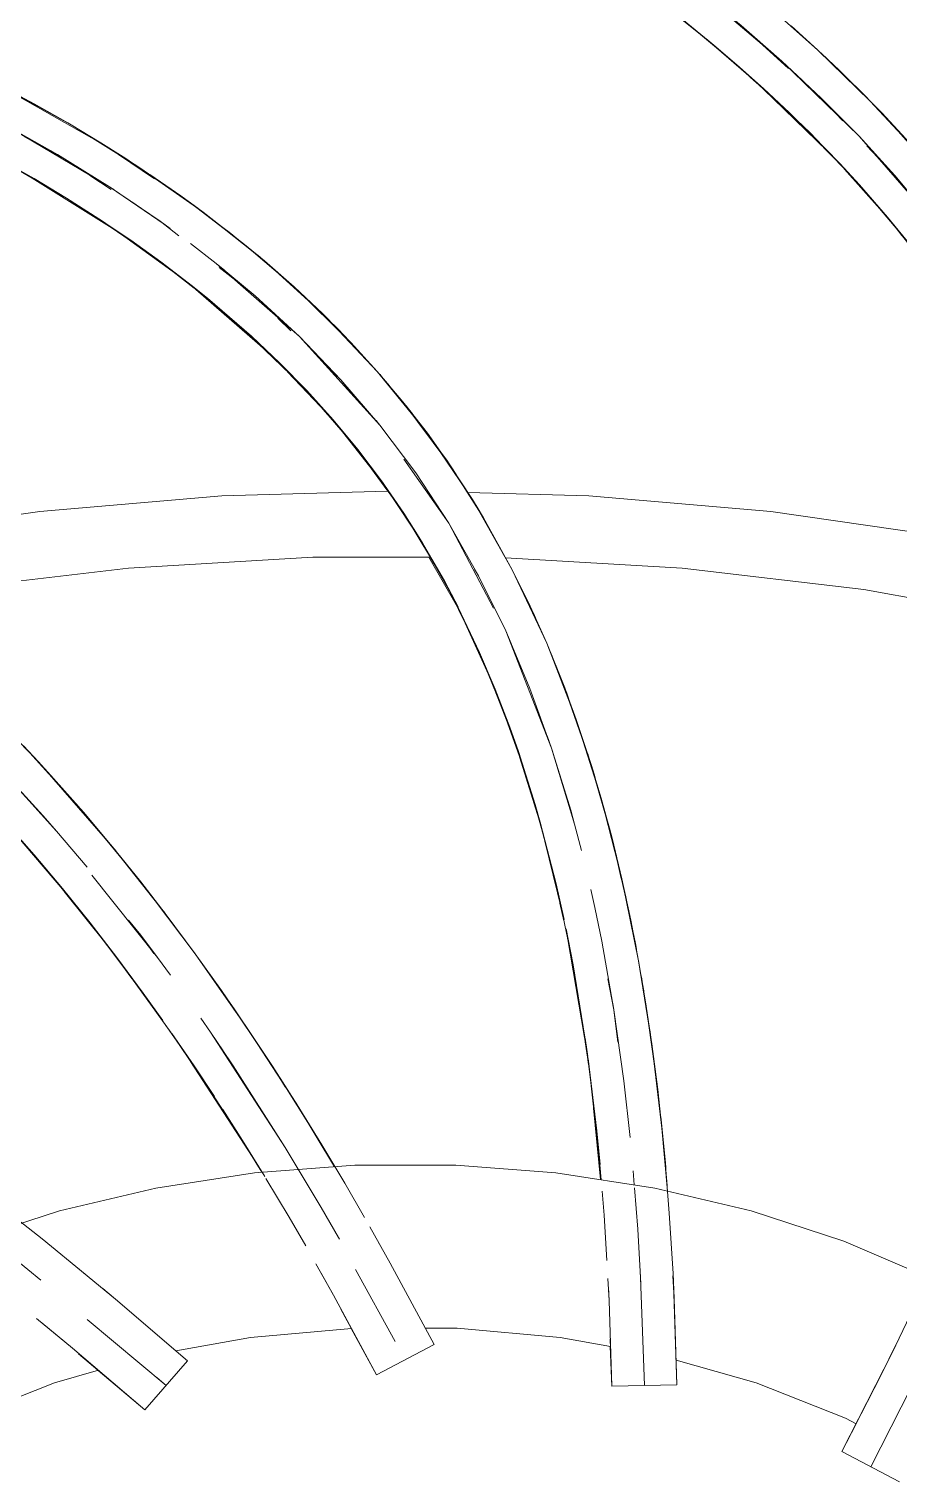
# Model space of a CAD drawing. Header units: inches. Extents: x -578 to 1873, y 397 to 1812.
# Drawn here: x 786.14 to 812.85, y 916.2 to 960.82 of the extents above; entities that cross this region are included whole.
import ezdxf

# ---------------------------------------------------------------- set-up
doc = ezdxf.new("R2010")
doc.units = ezdxf.units.IN
doc.header["$MEASUREMENT"] = 0
doc.layers.add('A-GENM', color=13, linetype='Continuous', lineweight=9)
doc.layers.add('A-WALL', color=113, linetype='Continuous', lineweight=13)

# ---------------------------------------------------------------- blocks, each defined once
blk = doc.blocks.new('3D Cad File Example_dwg_AC_Bandstand Canopy - AC_Bandstand Canopy-1783121-_3D_-3560-Level 1')
at = {"layer": 'A-GENM'}
for p, q in [((-11.22, 40.814), (-5.632, 41.293)), ((-5.632, 41.293), (-0.532, 41.438)), ((1.92, 41.398), (5.632, 41.293)), ((11.22, 40.814), (5.632, 41.293)), ((-16.721, 40.021), (-11.22, 40.814)), ((11.22, 40.814), (16.721, 40.021)), ((-8.498, 39.08), (-2.841, 39.411)), ((-2.841, 39.411), (0.765, 39.411)), ((8.498, 39.08), (3.077, 39.397)), ((-14.083, 38.421), (-8.498, 39.08)), ((8.498, 39.08), (14.083, 38.421)), ((14.083, 38.421), (19.548, 37.44)), ((-4.627, 20.51), (-1.548, 20.744)), ((-1.548, 20.744), (1.548, 20.744)), ((4.627, 20.51), (1.548, 20.744)), ((-4.627, 20.51), (-7.661, 20.042)), ((7.661, 20.042), (4.627, 20.51)), ((-10.617, 19.342), (-7.661, 20.042)), ((7.661, 20.042), (10.617, 19.342)), ((-13.466, 18.411), (-10.617, 19.342)), ((10.617, 19.342), (13.466, 18.411)), ((13.466, 18.411), (16.178, 17.25)), ((-4.755, 15.455), (-1.653, 15.733)), ((0.616, 15.738), (1.594, 15.738)), ((1.594, 15.738), (4.755, 15.455)), ((-4.755, 15.455), (-7.041, 15.039)), ((6.303, 15.173), (4.755, 15.455)), ((8.318, 14.757), (10.769, 14.065)), ((-10.769, 14.065), (-9.423, 14.445)), ((-13.515, 12.978), (-10.769, 14.065)), ((10.769, 14.065), (13.515, 12.978)), ((13.515, 12.978), (13.845, 12.803))]:
    blk.add_line(p, q, dxfattribs=at)
blk = doc.blocks.new('3D Cad File Example_dwg_AC_Bandstand Canopy Rib Centerplane - AC_Bandstand Canopy Rib Centerplane-1775948-_3D_-3561-Level 1')
at = {"layer": 'A-GENM'}
for p, q in [((-111.186, -247.383), (-111.986, -246.737)), ((-107.342, -250.62), (-109.768, -248.591)), ((-107.63, -250.376), (-107.342, -250.62))]:
    blk.add_line(p, q, dxfattribs=at)
blk = doc.blocks.new('3D Cad File Example_dwg_AC_Bandstand Canopy Rib Centerplane - AC_Bandstand Canopy Rib Centerplane-1775949-_3D_-3562-Level 1')
at = {"layer": 'A-GENM'}
for p, q in [((-112.696, -231.41), (-110.706, -233.595)), ((-112.696, -231.41), (-111.126, -233.115)), ((-110.706, -233.595), (-111.126, -233.115)), ((-111.116, -233.128), (-110.706, -233.595)), ((-109.771, -234.709), (-110.706, -233.595)), ((-109.624, -234.952), (-107.609, -237.475)), ((-108.497, -236.331), (-108.123, -236.79)), ((-108.123, -236.79), (-107.725, -237.352)), ((-108.123, -236.79), (-107.609, -237.475)), ((-107.609, -237.475), (-107.863, -237.137)), ((-107.609, -237.475), (-107.214, -238.022)), ((-105.978, -239.772), (-106.278, -239.34)), ((-105.282, -240.808), (-105.978, -239.772)), ((-103.688, -243.312), (-105.978, -239.772)), ((-105.978, -239.772), (-105.592, -240.35)), ((-105.453, -240.566), (-105.282, -240.808)), ((-105.282, -240.808), (-104.841, -241.519)), ((-105.282, -240.808), (-103.688, -243.312)), ((-103.688, -243.312), (-102.582, -245.158)), ((-102.048, -246.082), (-102.582, -245.158)), ((-102.02, -246.131), (-102.048, -246.082)), ((-100.306, -249.273), (-101.532, -247.057))]:
    blk.add_line(p, q, dxfattribs=at)
blk = doc.blocks.new('3D Cad File Example_dwg_AC_Bandstand Canopy Rib Centerplane - AC_Bandstand Canopy Rib Centerplane-1775950-_3D_-3563-Level 1')
at = {"layer": 'A-GENM'}
for p, q in [((-112.331, -211.893), (-110.682, -212.824)), ((-112.331, -211.893), (-109.078, -213.815)), ((-110.682, -212.824), (-111.69, -212.279)), ((-110.885, -212.705), (-110.543, -212.916)), ((-110.682, -212.824), (-109.078, -213.815)), ((-109.687, -213.468), (-109.033, -213.892)), ((-109.135, -213.78), (-109.078, -213.815)), ((-107.374, -214.977), (-109.078, -213.815)), ((-107.527, -214.867), (-109.078, -213.815)), ((-109.078, -213.815), (-108.946, -213.901)), ((-107.374, -214.977), (-108.401, -214.274)), ((-107.821, -214.677), (-107.527, -214.867)), ((-107.527, -214.867), (-106.951, -215.32)), ((-107.374, -214.977), (-107.527, -214.867)), ((-107.216, -215.092), (-107.374, -214.977)), ((-106.598, -215.558), (-105.805, -216.165)), ((-105.805, -216.165), (-105.556, -216.374)), ((-105.805, -216.165), (-103.252, -218.415)), ((-105.805, -216.165), (-104.608, -217.165)), ((-105.714, -216.295), (-105.114, -216.766)), ((-103.252, -218.415), (-104.608, -217.165)), ((-103.512, -218.235), (-103.913, -217.844)), ((-103.43, -218.251), (-103.252, -218.415)), ((-100.781, -221.129), (-103.252, -218.415)), ((-101.974, -219.736), (-103.252, -218.415)), ((-103.068, -218.607), (-103.252, -218.415)), ((-101.974, -219.736), (-102.254, -219.463)), ((-101.699, -220.079), (-101.974, -219.736)), ((-100.781, -221.129), (-101.974, -219.736)), ((-100.781, -221.129), (-100.898, -220.992)), ((-99.678, -222.597), (-100.781, -221.129)), ((-100.046, -222.176), (-98.668, -224.14)), ((-99.678, -222.597), (-98.668, -224.14)), ((-97.288, -226.75), (-98.668, -224.14)), ((-97.749, -225.759), (-98.668, -224.14)), ((-97.876, -225.55), (-97.749, -225.759)), ((-97.651, -225.974), (-97.749, -225.759)), ((-96.918, -227.451), (-97.749, -225.759)), ((-95.506, -231.051), (-96.918, -227.451)), ((-96.75, -227.838), (-96.918, -227.451)), ((-96.918, -227.451), (-96.171, -229.215)), ((-95.506, -231.051), (-96.171, -229.215)), ((-95.506, -231.051), (-95.646, -230.673)), ((-95.506, -231.051), (-95.466, -231.173)), ((-95.506, -231.051), (-94.918, -232.958)), ((-95.506, -231.051), (-94.801, -233.383)), ((-94.958, -232.844), (-94.801, -233.383)), ((-94.918, -232.958), (-94.801, -233.383)), ((-94.801, -233.383), (-94.594, -234.196)), ((-94.177, -235.948), (-94.304, -235.389)), ((-94.177, -235.948), (-93.966, -236.979)), ((-93.966, -236.979), (-93.595, -239.09)), ((-93.595, -239.09), (-93.782, -238.133)), ((-93.629, -238.894), (-93.595, -239.09)), ((-93.471, -240.083), (-93.595, -239.09)), ((-93.289, -241.268), (-93.595, -239.09)), ((-93.595, -239.09), (-93.587, -239.143)), ((-93.289, -241.268), (-93.291, -241.255)), ((-93.1, -243.008), (-93.289, -241.268)), ((-93.004, -244.028), (-92.97, -244.461)), ((-92.962, -244.552), (-92.861, -245.818)), ((-92.861, -245.818), (-92.774, -247.301)), ((-92.786, -247.142), (-92.774, -247.301)), ((-92.774, -247.301), (-92.658, -250.62)), ((-92.774, -247.301), (-92.768, -247.49))]:
    blk.add_line(p, q, dxfattribs=at)
blk = doc.blocks.new('3D Cad File Example_dwg_AC_Bandstand Canopy Rib Centerplane - AC_Bandstand Canopy Rib Centerplane-1775951-_3D_-3564-Level 1')
at = {"layer": 'A-GENM'}
for p, q in [((-131.004, -194.121), (-128.347, -193.887)), ((-129.668, -193.985), (-131.004, -194.121)), ((-129.668, -193.985), (-128.347, -193.887)), ((-129.227, -193.958), (-127.039, -193.827)), ((-128.347, -193.887), (-125.745, -193.805)), ((-128.347, -193.887), (-127.039, -193.827)), ((-127.039, -193.827), (-127.09, -193.828)), ((-125.745, -193.805), (-127.039, -193.827)), ((-126.727, -193.823), (-127.039, -193.827)), ((-125.548, -193.824), (-127.039, -193.827)), ((-125.51, -193.811), (-125.745, -193.805)), ((-124.597, -193.82), (-125.745, -193.805)), ((-123.721, -193.861), (-125.461, -193.813)), ((-123.187, -193.876), (-124.328, -193.827)), ((-123.187, -193.876), (-123.604, -193.865)), ((-121.922, -193.969), (-123.324, -193.888)), ((-123.187, -193.876), (-122.024, -193.98)), ((-121.922, -193.969), (-123.187, -193.876)), ((-121.922, -193.969), (-122.075, -193.957)), ((-121.922, -193.969), (-120.663, -194.101)), ((-121.922, -193.969), (-119.411, -194.271)), ((-121.922, -193.969), (-121.508, -194.016)), ((-121.695, -194.009), (-120.663, -194.101)), ((-133.721, -194.506), (-136.528, -195.046)), ((-133.727, -194.507), (-136.528, -195.046)), ((-133.721, -194.506), (-134.744, -194.703)), ((-133.815, -194.523), (-133.721, -194.506)), ((-131.004, -194.121), (-133.727, -194.507)), ((-133.721, -194.506), (-133.727, -194.507)), ((-133.537, -194.478), (-133.721, -194.506)), ((-131.788, -194.218), (-131.638, -194.198)), ((-131.004, -194.121), (-131.638, -194.198)), ((-120.663, -194.101), (-120.209, -194.169)), ((-120.663, -194.101), (-119.411, -194.271)), ((-119.813, -194.229), (-118.354, -194.45)), ((-119.411, -194.271), (-119.548, -194.251)), ((-118.162, -194.479), (-119.411, -194.271)), ((-119.411, -194.271), (-116.917, -194.726)), ((-119.411, -194.271), (-118.671, -194.405)), ((-116.729, -194.785), (-118.162, -194.479)), ((-118.162, -194.479), (-116.917, -194.726)), ((-116.58, -194.806), (-116.917, -194.726)), ((-114.43, -195.335), (-116.917, -194.726)), ((-115.673, -195.011), (-116.917, -194.726)), ((-115.673, -195.011), (-116.146, -194.91)), ((-115.673, -195.011), (-114.928, -195.217)), ((-114.43, -195.335), (-115.673, -195.011)), ((-114.633, -195.281), (-114.43, -195.335)), ((-114.43, -195.335), (-113.186, -195.698)), ((-114.43, -195.335), (-111.939, -196.099)), ((-114.43, -195.335), (-113.585, -195.592)), ((-114.166, -195.427), (-113.189, -195.697)), ((-113.186, -195.698), (-112.969, -195.771)), ((-113.186, -195.698), (-111.939, -196.099)), ((-112.291, -195.999), (-111.365, -196.311)), ((-111.939, -196.099), (-112.006, -196.077)), ((-111.449, -196.274), (-111.939, -196.099)), ((-109.434, -197.018), (-111.939, -196.099)), ((-110.689, -196.539), (-111.939, -196.099)), ((-110.786, -196.506), (-110.689, -196.539)), ((-109.703, -196.929), (-110.689, -196.539)), ((-109.434, -197.018), (-110.689, -196.539)), ((-109.738, -196.9), (-109.434, -197.018)), ((-109.012, -197.189), (-109.434, -197.018)), ((-108.172, -197.535), (-109.434, -197.018)), ((-109.434, -197.018), (-107.32, -197.914)), ((-109.434, -197.018), (-106.902, -198.092)), ((-108.172, -197.535), (-108.69, -197.33)), ((-108.172, -197.535), (-107.724, -197.737)), ((-108.172, -197.535), (-106.902, -198.092)), ((-104.334, -199.321), (-106.902, -198.092)), ((-105.623, -198.687), (-106.902, -198.092)), ((-106.583, -198.253), (-105.623, -198.687)), ((-104.334, -199.321), (-106.497, -198.286)), ((-104.334, -199.321), (-105.623, -198.687)), ((-104.334, -199.321), (-104.623, -199.178)), ((-101.719, -200.707), (-104.334, -199.321)), ((-103.033, -199.995), (-104.334, -199.321)), ((-103.713, -199.644), (-104.334, -199.321)), ((-103.033, -199.995), (-103.311, -199.854)), ((-102.503, -200.289), (-103.033, -199.995)), ((-101.719, -200.707), (-103.033, -199.995)), ((-101.719, -200.707), (-102.21, -200.44)), ((-100.39, -201.459), (-101.719, -200.707)), ((-101.719, -200.707), (-100.952, -201.141)), ((-101.719, -200.707), (-99.046, -202.249)), ((-100.39, -201.459), (-101.016, -201.112)), ((-100.39, -201.459), (-100.258, -201.538)), ((-100.39, -201.459), (-99.046, -202.249)), ((-99.906, -201.744), (-99.046, -202.249)), ((-98.341, -202.682), (-99.046, -202.249)), ((-96.33, -203.947), (-99.046, -202.249)), ((-99.046, -202.249), (-97.691, -203.079)), ((-97.9, -202.953), (-97.691, -203.079)), ((-97.691, -203.079), (-97.076, -203.48)), ((-96.33, -203.947), (-97.691, -203.079)), ((-97.017, -203.508), (-96.33, -203.947)), ((-96.33, -203.947), (-95.339, -204.609)), ((-96.33, -203.947), (-94.972, -204.854)), ((-96.33, -203.947), (-93.621, -205.799)), ((-95.698, -204.38), (-94.972, -204.854)), ((-94.845, -204.945), (-94.972, -204.854)), ((-94.972, -204.854), (-93.621, -205.799)), ((-94.608, -205.109), (-93.621, -205.799)), ((-93.652, -205.801), (-93.943, -205.593)), ((-92.286, -206.782), (-93.621, -205.799)), ((-90.973, -207.804), (-93.621, -205.799)), ((-93.621, -205.799), (-92.882, -206.343)), ((-92.286, -206.782), (-92.532, -206.606)), ((-92.286, -206.782), (-91.591, -207.339)), ((-92.286, -206.782), (-90.973, -207.804)), ((-90.973, -207.804), (-91.789, -207.17)), ((-89.688, -208.862), (-90.973, -207.804)), ((-90.973, -207.804), (-89.89, -208.697)), ((-90.973, -207.804), (-88.438, -209.959)), ((-90.606, -208.128), (-89.688, -208.862)), ((-89.688, -208.862), (-88.438, -209.959)), ((-89.364, -209.145), (-88.438, -209.959)), ((-89.037, -209.453), (-88.23, -210.185)), ((-87.803, -210.55), (-88.438, -209.959)), ((-88.438, -209.959), (-86.069, -212.263)), ((-88.438, -209.959), (-87.229, -211.092)), ((-87.505, -210.842), (-87.229, -211.092)), ((-86.567, -211.787), (-87.229, -211.092)), ((-86.069, -212.263), (-87.229, -211.092)), ((-86.93, -211.4), (-86.069, -212.263)), ((-84.964, -213.47), (-86.069, -212.263)), ((-83.921, -214.714), (-86.069, -212.263)), ((-86.069, -212.263), (-85.552, -212.83)), ((-84.964, -213.47), (-85.832, -212.56)), ((-84.964, -213.47), (-83.921, -214.714)), ((-84.38, -214.2), (-83.679, -215.077)), ((-83.921, -214.714), (-84.361, -214.187)), ((-83.469, -215.298), (-83.921, -214.714)), ((-82.046, -217.31), (-83.921, -214.714)), ((-82.946, -215.994), (-83.921, -214.714)), ((-83.04, -215.876), (-82.946, -215.994)), ((-82.946, -215.994), (-82.346, -216.925)), ((-82.046, -217.31), (-82.946, -215.994)), ((-82.728, -216.329), (-82.046, -217.31)), ((-81.995, -217.393), (-82.046, -217.31)), ((-82.046, -217.31), (-80.497, -220.05)), ((-82.046, -217.31), (-81.227, -218.662)), ((-81.704, -217.921), (-81.227, -218.662)), ((-81.133, -218.857), (-81.227, -218.662)), ((-80.497, -220.05), (-81.227, -218.662)), ((-80.623, -219.811), (-80.497, -220.05)), ((-80.248, -220.677), (-80.565, -220.026)), ((-80.316, -220.44), (-80.497, -220.05)), ((-79.328, -222.932), (-80.497, -220.05)), ((-79.862, -221.473), (-80.497, -220.05)), ((-79.328, -222.932), (-79.862, -221.473)), ((-79.682, -222.008), (-79.328, -222.932)), ((-79.482, -222.642), (-79.661, -222.092)), ((-79.305, -223.007), (-79.328, -222.932)), ((-78.902, -224.425), (-79.328, -222.932)), ((-79.328, -222.932), (-79.142, -223.691)), ((-78.59, -225.954), (-79.051, -224.066)), ((-78.902, -224.425), (-78.974, -224.205)), ((-78.902, -224.425), (-78.821, -224.916)), ((-78.902, -224.425), (-78.59, -225.954)), ((-78.59, -225.954), (-78.39, -227.517)), ((-78.59, -225.954), (-78.381, -228.219)), ((-78.484, -226.946), (-78.39, -227.517)), ((-78.39, -227.517), (-78.298, -229.115)), ((-78.431, -232.417), (-78.298, -229.115)), ((-78.313, -230.748), (-78.298, -229.115)), ((-78.296, -229.347), (-78.298, -229.115)), ((-78.313, -230.748), (-78.431, -232.417)), ((-78.407, -231.952), (-78.431, -232.417)), ((-78.965, -235.859), (-78.431, -232.417)), ((-78.65, -234.12), (-78.431, -232.417)), ((-78.431, -232.417), (-78.453, -232.602)), ((-78.965, -235.859), (-78.65, -234.12)), ((-78.677, -234.255), (-78.65, -234.12)), ((-78.639, -234.011), (-78.65, -234.12)), ((-78.965, -235.859), (-78.863, -235.273)), ((-79.599, -238.351), (-78.965, -235.859)), ((-79.376, -237.634), (-78.965, -235.859)), ((-78.987, -235.962), (-78.965, -235.859)), ((-79.839, -239.306), (-79.376, -237.634)), ((-79.926, -239.595), (-80.468, -241.289)), ((-81.144, -243.171), (-80.468, -241.289)), ((-80.468, -241.289), (-80.485, -241.335)), ((-80.458, -241.255), (-80.468, -241.289)), ((-81.144, -243.171), (-80.562, -241.458)), ((-81.144, -243.171), (-81.062, -242.937)), ((-81.144, -243.171), (-81.903, -245.088)), ((-81.144, -243.171), (-81.405, -243.803)), ((-81.144, -243.171), (-81.21, -243.333)), ((-82.52, -246.526), (-81.903, -245.088)), ((-81.964, -245.226), (-81.903, -245.088)), ((-81.867, -244.993), (-81.903, -245.088)), ((-82.982, -247.563), (-83.072, -247.759)), ((-83.114, -247.849), (-83.658, -249.031)), ((-83.658, -249.031), (-84.153, -250.059)), ((-84.153, -250.059), (-85.709, -253.118))]:
    blk.add_line(p, q, dxfattribs=at)
blk = doc.blocks.new('3D Cad File Example_dwg-2744-Level 1')
at = {"layer": 'A-WALL'}
for p, q in [((-92.383, -207.968), (-90.528, -209.462)), ((-89, -208.134), (-87.33, -209.618)), ((-91.496, -208.666), (-89.821, -210.067)), ((-91.496, -208.666), (-90.528, -209.462)), ((-90.938, -209.133), (-91.001, -209.081)), ((-87.938, -209.077), (-88.157, -208.867)), ((-88.157, -208.867), (-87.33, -209.618)), ((-88.157, -208.867), (-87.787, -209.207)), ((-87.887, -209.112), (-87.557, -209.408)), ((-90.77, -209.26), (-90.528, -209.462)), ((-89.821, -210.067), (-90.528, -209.462)), ((-89.003, -210.797), (-90.445, -209.546)), ((-89.89, -210.02), (-90.328, -209.643)), ((-89.626, -210.245), (-90.281, -209.682)), ((-87.441, -209.517), (-87.557, -209.408)), ((-87.33, -209.618), (-85.722, -211.183)), ((-89.003, -210.797), (-89.821, -210.067)), ((-89.821, -210.067), (-88.204, -211.542)), ((-86.797, -210.12), (-87.243, -209.702)), ((-87.148, -209.795), (-86.865, -210.055)), ((-86.672, -210.24), (-87.002, -209.937)), ((-86.672, -210.24), (-86.865, -210.055)), ((-86.253, -210.666), (-86.865, -210.055)), ((-86.865, -210.055), (-86.335, -210.586)), ((-86.672, -210.24), (-86.797, -210.12)), ((-86.797, -210.12), (-86.003, -210.898)), ((-86.797, -210.12), (-86.295, -210.624)), ((-109.183, -212.563), (-112.734, -210.549)), ((-89.273, -210.567), (-89.437, -210.42)), ((-86.672, -210.24), (-86.149, -210.767)), ((-86.672, -210.24), (-86.149, -210.767)), ((-112.407, -210.72), (-111.39, -211.268)), ((-110.208, -211.942), (-112.292, -210.78)), ((-89.181, -210.636), (-89.003, -210.797)), ((-87.04, -212.716), (-89.033, -210.786)), ((-87.546, -212.184), (-89.003, -210.797)), ((-87.569, -212.161), (-89.003, -210.797)), ((-89.003, -210.797), (-88.204, -211.542)), ((-88.926, -210.883), (-87.871, -211.876)), ((-86.003, -210.898), (-85.803, -211.104)), ((-111.536, -211.202), (-110.39, -211.836)), ((-111.441, -211.255), (-110.36, -211.853)), ((-110.36, -211.853), (-111.39, -211.268)), ((-85.362, -211.556), (-85.722, -211.183)), ((-84.191, -212.835), (-85.722, -211.183)), ((-85.362, -211.556), (-85.558, -211.359)), ((-85.362, -211.556), (-85.497, -211.425)), ((-110.36, -211.853), (-110.39, -211.836)), ((-110.3, -211.891), (-110.39, -211.836)), ((-110.276, -211.905), (-110.39, -211.836)), ((-109.348, -212.461), (-110.36, -211.853)), ((-87.546, -212.184), (-88.204, -211.542)), ((-86.655, -213.098), (-88.204, -211.542)), ((-87.865, -211.882), (-87.569, -212.161)), ((-85.431, -211.492), (-85.244, -211.679)), ((-85.425, -211.497), (-85.244, -211.679)), ((-85.362, -211.556), (-84.191, -212.835)), ((-85.362, -211.556), (-83.458, -213.698)), ((-85.362, -211.556), (-85.244, -211.679)), ((-85.301, -211.622), (-85.244, -211.679)), ((-85.296, -211.626), (-85.244, -211.679)), ((-84.993, -211.958), (-85.244, -211.679)), ((-84.884, -212.08), (-85.244, -211.679)), ((-84.509, -212.477), (-85.244, -211.679)), ((-85.244, -211.679), (-85.03, -211.918)), ((-109.183, -212.563), (-110.208, -211.942)), ((-108.177, -213.209), (-110.208, -211.942)), ((-109.183, -212.563), (-109.92, -212.119)), ((-87.618, -212.113), (-87.569, -212.161)), ((-87.258, -212.484), (-87.569, -212.161)), ((-87.546, -212.184), (-87.569, -212.161)), ((-86.055, -213.749), (-87.569, -212.161)), ((-87.546, -212.184), (-86.655, -213.098)), ((-86.476, -213.299), (-87.39, -212.359)), ((-113.472, -212.42), (-111.4, -213.562)), ((-109.348, -212.461), (-108.667, -212.89)), ((-107.702, -213.568), (-109.183, -212.563)), ((-108.475, -213.014), (-109.183, -212.563)), ((-108.177, -213.209), (-109.183, -212.563)), ((-86.503, -213.269), (-87.016, -212.735)), ((-111.4, -213.562), (-112.438, -212.974)), ((-110.404, -214.16), (-112.438, -212.974)), ((-108.667, -212.89), (-108.535, -212.979)), ((-108.667, -212.89), (-108.475, -213.014)), ((-108.667, -212.89), (-108.487, -213.01)), ((-108.475, -213.014), (-108.623, -212.923)), ((-108.374, -213.083), (-108.475, -213.014)), ((-108.177, -213.209), (-106.662, -214.257)), ((-108.177, -213.209), (-106.21, -214.589)), ((-86.055, -213.749), (-86.655, -213.098)), ((-86.655, -213.098), (-85.191, -214.741)), ((-86.173, -213.639), (-86.534, -213.246)), ((-111.537, -213.499), (-108.923, -215.131)), ((-111.412, -213.555), (-111.4, -213.562)), ((-111.4, -213.562), (-110.404, -214.16)), ((-107.846, -213.438), (-107.349, -213.77)), ((-106.892, -214.092), (-107.473, -213.696)), ((-86.513, -213.268), (-85.351, -214.583)), ((-86.193, -213.596), (-86.055, -213.749)), ((-106.892, -214.092), (-107.349, -213.77)), ((-107.323, -213.8), (-106.892, -214.092)), ((-106.815, -214.151), (-106.892, -214.092)), ((-106.701, -214.23), (-106.892, -214.092)), ((-106.782, -214.174), (-106.892, -214.092)), ((-86.055, -213.749), (-84.493, -215.602)), ((-86.055, -213.749), (-85.191, -214.741)), ((-86.055, -213.749), (-85.056, -214.913)), ((-85.749, -214.115), (-85.038, -214.936)), ((-85.725, -214.142), (-85.425, -214.488)), ((-109.406, -214.795), (-110.404, -214.16)), ((-110.404, -214.16), (-108.43, -215.454)), ((-106.366, -214.474), (-106.662, -214.257)), ((-104.936, -215.581), (-106.662, -214.257)), ((-106.662, -214.257), (-106.21, -214.589)), ((-106.366, -214.474), (-106.653, -214.265)), ((-104.936, -215.581), (-106.21, -214.589)), ((-104.324, -216.09), (-106.21, -214.589)), ((-109.204, -214.928), (-109.406, -214.795)), ((-109.406, -214.795), (-108.43, -215.454)), ((-109.406, -214.795), (-107.505, -216.119)), ((-105.975, -214.777), (-104.936, -215.581)), ((-105.407, -215.205), (-105.751, -214.947)), ((-84.493, -215.602), (-85.191, -214.741)), ((-85.191, -214.741), (-83.83, -216.478)), ((-108.638, -215.331), (-109.057, -215.043)), ((-108.837, -215.187), (-107.171, -216.389)), ((-108.695, -215.28), (-108.169, -215.648)), ((-108.43, -215.454), (-106.531, -216.866)), ((-108.43, -215.454), (-107.505, -216.119)), ((-105.12, -215.438), (-105.407, -215.205)), ((-84.928, -215.086), (-84.75, -215.305)), ((-107.531, -216.122), (-108.127, -215.686)), ((-107.588, -216.08), (-108.119, -215.691)), ((-108.116, -215.685), (-107.678, -215.991)), ((-103.705, -216.628), (-104.936, -215.581)), ((-104.936, -215.581), (-103.414, -216.89)), ((-104.936, -215.581), (-104.324, -216.09)), ((-104.459, -215.976), (-104.569, -215.886)), ((-106.077, -217.232), (-107.678, -215.991)), ((-107.418, -216.188), (-107.678, -215.991)), ((-107.505, -216.119), (-107.678, -215.991)), ((-106.531, -216.866), (-107.505, -216.119)), ((-104.459, -215.976), (-104.503, -215.941)), ((-104.459, -215.976), (-104.402, -216.025)), ((-104.459, -215.976), (-104.41, -216.019)), ((-103.414, -216.89), (-104.324, -216.09)), ((-104.324, -216.09), (-102.534, -217.719)), ((-104.134, -216.257), (-103.705, -216.628)), ((-106.485, -216.925), (-107.14, -216.413)), ((-104.304, -218.815), (-106.665, -216.766)), ((-103.705, -216.628), (-103.858, -216.504)), ((-103.705, -216.628), (-103.391, -216.925)), ((-103.705, -216.628), (-103.398, -216.925)), ((-103.705, -216.628), (-103.414, -216.89)), ((-106.475, -216.913), (-106.579, -216.83)), ((-106.077, -217.232), (-106.531, -216.866)), ((-104.722, -218.403), (-106.531, -216.866)), ((-106.077, -217.232), (-106.46, -216.925)), ((-104.364, -218.756), (-106.077, -217.232)), ((-106.077, -217.232), (-103.856, -219.224)), ((-106.077, -217.232), (-104.722, -218.403)), ((-102.452, -217.83), (-103.414, -216.89)), ((-103.414, -216.89), (-101.675, -218.59)), ((-103.414, -216.89), (-102.534, -217.719)), ((-101.675, -218.59), (-102.534, -217.719)), ((-100.859, -219.483), (-102.534, -217.719)), ((-102.154, -218.096), (-102.286, -217.971)), ((-102.274, -217.983), (-102.154, -218.096)), ((-102.24, -218.018), (-102.154, -218.096)), ((-102.154, -218.096), (-101.68, -218.585)), ((-102.154, -218.096), (-102.028, -218.232)), ((-102.154, -218.096), (-101.809, -218.451)), ((-103.856, -219.224), (-104.722, -218.403)), ((-104.722, -218.403), (-103.025, -220.073)), ((-101.68, -218.585), (-101.989, -218.283)), ((-101.869, -218.402), (-101.68, -218.585)), ((-101.638, -218.633), (-101.68, -218.585)), ((-101.68, -218.585), (-101.628, -218.642)), ((-101.68, -218.585), (-101.675, -218.59)), ((-100.859, -219.483), (-101.675, -218.59)), ((-103.524, -219.582), (-104.312, -218.815)), ((-103.955, -219.128), (-103.856, -219.224)), ((-103.856, -219.224), (-102.657, -220.499)), ((-103.856, -219.224), (-102.216, -220.97)), ((-103.856, -219.224), (-103.025, -220.073)), ((-103.617, -219.491), (-102.605, -220.559)), ((-100.071, -220.417), (-100.859, -219.483)), ((-100.726, -219.635), (-100.859, -219.483)), ((-100.859, -219.483), (-99.32, -221.383)), ((-100.789, -219.566), (-100.726, -219.635)), ((-100.775, -219.582), (-100.726, -219.635)), ((-100.483, -219.928), (-100.726, -219.635)), ((-101.46, -221.882), (-103.025, -220.073)), ((-102.216, -220.97), (-103.025, -220.073)), ((-102.657, -220.5), (-102.387, -220.81)), ((-100.071, -220.417), (-99.861, -220.679)), ((-100.071, -220.417), (-98.689, -222.267)), ((-100.071, -220.417), (-99.32, -221.383)), ((-99.861, -220.679), (-100.043, -220.459)), ((-99.861, -220.679), (-99.978, -220.544)), ((-99.861, -220.679), (-99.325, -221.377)), ((-99.861, -220.679), (-99.783, -220.79)), ((-99.861, -220.679), (-99.665, -220.943)), ((-102.223, -220.961), (-102.216, -220.97)), ((-101.46, -221.882), (-102.216, -220.97)), ((-101.676, -221.655), (-101.931, -221.338)), ((-101.887, -221.387), (-101.023, -222.484)), ((-98.689, -222.267), (-99.32, -221.383)), ((-97.938, -223.418), (-99.32, -221.383)), ((-100.733, -222.84), (-101.46, -221.882)), ((-100.048, -223.831), (-101.46, -221.882)), ((-99.052, -221.773), (-98.727, -222.212)), ((-101.147, -222.32), (-100.534, -223.162)), ((-101.115, -222.364), (-100.534, -223.162)), ((-98.689, -222.267), (-98.727, -222.212)), ((-97.597, -223.981), (-98.727, -222.212)), ((-98.301, -222.865), (-98.727, -222.212)), ((-98.689, -222.267), (-97.938, -223.418)), ((-98.589, -222.414), (-98.642, -222.339)), ((-98.589, -222.414), (-98.442, -222.647)), ((-100.733, -222.84), (-100.048, -223.831)), ((-100.733, -222.84), (-99.772, -224.291)), ((-100.733, -222.84), (-100.682, -222.91)), ((-97.938, -223.418), (-97.597, -223.981)), ((-97.938, -223.418), (-96.718, -225.572)), ((-100.048, -223.831), (-99.569, -224.584)), ((-100.048, -223.831), (-98.801, -225.912)), ((-97.597, -223.981), (-97.828, -223.599)), ((-97.597, -223.981), (-96.718, -225.572)), ((-99.569, -224.584), (-99.459, -224.765)), ((-99.569, -224.584), (-98.469, -226.54)), ((-99.569, -224.584), (-98.801, -225.912)), ((-98.436, -226.654), (-99.273, -225.188)), ((-99.165, -225.311), (-99.238, -225.188)), ((-99.124, -225.38), (-99.238, -225.188)), ((-99.139, -225.339), (-98.469, -226.54)), ((-96.169, -226.687), (-96.718, -225.572)), ((-96.718, -225.572), (-95.657, -227.831)), ((-96.634, -225.736), (-96.666, -225.679)), ((-96.169, -226.687), (-96.634, -225.736)), ((-96.606, -225.8), (-96.634, -225.736)), ((-96.634, -225.736), (-96.428, -226.148)), ((-97.717, -228.111), (-98.801, -225.912)), ((-98.469, -226.54), (-98.801, -225.912)), ((-96.428, -226.148), (-96.532, -225.95)), ((-96.428, -226.148), (-96.501, -226.014)), ((-96.265, -226.492), (-96.428, -226.148)), ((-97.237, -229.242), (-98.469, -226.54)), ((-98.381, -226.716), (-98.469, -226.54)), ((-97.717, -228.111), (-98.469, -226.54)), ((-96.364, -226.325), (-96.169, -226.687)), ((-98.295, -226.939), (-98.181, -227.173)), ((-96.169, -226.687), (-95.657, -227.831)), ((-96.057, -226.929), (-96.127, -226.78)), ((-95.876, -227.342), (-96.057, -226.929)), ((-97.481, -228.695), (-97.983, -227.571)), ((-97.46, -228.746), (-97.912, -227.732)), ((-95.657, -227.831), (-95.186, -228.989)), ((-95.657, -227.831), (-94.749, -230.174)), ((-97.237, -229.242), (-97.717, -228.111)), ((-96.79, -230.405), (-97.717, -228.111)), ((-95.531, -228.13), (-95.593, -227.988)), ((-95.495, -228.228), (-95.531, -228.13)), ((-95.376, -228.521), (-95.531, -228.13)), ((-95.531, -228.13), (-95.328, -228.64)), ((-97.53, -228.6), (-97.398, -228.9)), ((-97.237, -229.242), (-97.458, -228.746)), ((-97.417, -228.854), (-96.868, -230.243)), ((-96.644, -230.85), (-97.237, -229.242)), ((-97.237, -229.242), (-96.79, -230.405)), ((-95.228, -228.89), (-95.105, -229.201)), ((-95.105, -229.201), (-95.212, -228.958)), ((-95.105, -229.201), (-95.186, -228.989)), ((-94.351, -231.368), (-95.186, -228.989)), ((-94.749, -230.174), (-95.186, -228.989)), ((-95.105, -229.201), (-94.999, -229.503)), ((-95.105, -229.201), (-94.947, -229.655)), ((-95.044, -229.361), (-95.084, -229.26)), ((-113.014, -229.664), (-111.275, -231.46)), ((-94.98, -229.547), (-95.044, -229.361)), ((-96.91, -230.129), (-96.493, -231.312)), ((-94.77, -230.162), (-94.351, -231.368)), ((-94.351, -231.368), (-94.749, -230.174)), ((-94.749, -230.174), (-93.984, -232.588)), ((-96.011, -232.779), (-96.79, -230.405)), ((-96.526, -231.155), (-96.79, -230.405)), ((-111.275, -231.46), (-111.878, -230.833)), ((-111.726, -230.978), (-111.275, -231.46)), ((-111.726, -230.978), (-109.883, -233.019)), ((-111.275, -231.46), (-109.883, -233.019)), ((-111.275, -231.46), (-108.996, -234.071)), ((-111.275, -231.46), (-110.972, -231.79)), ((-96.485, -231.278), (-96.526, -231.155)), ((-95.854, -233.323), (-96.526, -231.155)), ((-96.011, -232.779), (-96.526, -231.155)), ((-96.481, -231.348), (-95.851, -233.383)), ((-94.4, -231.227), (-94.351, -231.368)), ((-94.304, -231.519), (-94.351, -231.368)), ((-94.321, -231.473), (-94.351, -231.368)), ((-94.351, -231.368), (-94.307, -231.521)), ((-94.091, -232.267), (-94.351, -231.368)), ((-93.653, -233.812), (-94.351, -231.368)), ((-94.351, -231.368), (-93.984, -232.588)), ((-94.304, -231.519), (-94.321, -231.469)), ((-94.304, -231.519), (-94.29, -231.572)), ((-94.304, -231.519), (-94.267, -231.648)), ((-94.304, -231.519), (-94.192, -231.882)), ((-110.544, -232.265), (-110.972, -231.79)), ((-110.797, -231.99), (-110.544, -232.265)), ((-94.148, -232.043), (-94.192, -231.882)), ((-113.187, -232.344), (-111.392, -234.331)), ((-110.761, -232.036), (-110.544, -232.265)), ((-110.544, -232.265), (-110.27, -232.585)), ((-110.544, -232.265), (-110.24, -232.619)), ((-110.544, -232.265), (-110.037, -232.84)), ((-96.17, -232.295), (-95.949, -233.013)), ((-109.953, -232.94), (-110.037, -232.84)), ((-95.854, -233.323), (-96.011, -232.779)), ((-96.011, -232.779), (-95.367, -235.218)), ((-93.653, -233.812), (-93.984, -232.588)), ((-93.984, -232.588), (-93.35, -235.06)), ((-110.818, -235.028), (-112.311, -233.29)), ((-111.392, -234.331), (-112.311, -233.29)), ((-109.883, -233.019), (-108.996, -234.071)), ((-109.883, -233.019), (-108.125, -235.152)), ((-95.974, -232.972), (-95.74, -233.806)), ((-95.951, -233.02), (-95.917, -233.135)), ((-95.854, -233.323), (-95.367, -235.218)), ((-93.732, -233.507), (-93.822, -233.197)), ((-93.795, -233.291), (-93.732, -233.507)), ((-93.682, -233.698), (-93.732, -233.507)), ((-93.732, -233.507), (-93.653, -233.812)), ((-93.732, -233.507), (-93.655, -233.838)), ((-93.654, -233.812), (-93.67, -233.746)), ((-108.998, -234.071), (-109.047, -234.01)), ((-108.996, -234.071), (-109.047, -234.01)), ((-108.876, -234.218), (-109.047, -234.01)), ((-108.996, -234.071), (-108.629, -234.535)), ((-108.996, -234.071), (-108.125, -235.152)), ((-108.996, -234.071), (-107.369, -236.129)), ((-108.876, -234.218), (-108.927, -234.157)), ((-108.916, -234.171), (-108.876, -234.218)), ((-95.205, -235.993), (-95.714, -233.903)), ((-93.653, -233.812), (-93.368, -235.054)), ((-93.653, -233.812), (-93.075, -236.336)), ((-93.653, -233.812), (-93.35, -235.06)), ((-110.529, -235.356), (-111.392, -234.331)), ((-111.392, -234.331), (-109.68, -236.41)), ((-93.49, -234.466), (-93.53, -234.321)), ((-93.424, -234.758), (-93.49, -234.466)), ((-110.992, -234.825), (-110.634, -235.251)), ((-108.127, -235.152), (-108.241, -235.005)), ((-93.075, -236.336), (-93.35, -235.06)), ((-92.836, -237.579), (-93.35, -235.06)), ((-108.857, -237.477), (-110.529, -235.356)), ((-110.441, -235.464), (-110.529, -235.356)), ((-110.529, -235.356), (-109.68, -236.41)), ((-109.188, -237.061), (-110.473, -235.448)), ((-108.125, -235.152), (-107.369, -236.129)), ((-108.125, -235.152), (-106.449, -237.367)), ((-94.845, -237.709), (-95.367, -235.218)), ((-95.124, -236.311), (-95.367, -235.218)), ((-93.193, -235.769), (-93.27, -235.43)), ((-95.25, -235.808), (-95.129, -236.353)), ((-93.193, -235.769), (-93.241, -235.564)), ((-93.216, -235.68), (-93.193, -235.769)), ((-93.193, -235.769), (-93.176, -235.868)), ((-93.193, -235.769), (-93.137, -236.045)), ((-93.193, -235.769), (-93.08, -236.308)), ((-93.154, -235.988), (-93.08, -236.308)), ((-109.305, -236.906), (-109.994, -236.029)), ((-109.305, -236.906), (-109.994, -236.029)), ((-108.046, -238.571), (-109.68, -236.41)), ((-108.857, -237.477), (-109.68, -236.41)), ((-107.37, -236.129), (-107.404, -236.082)), ((-107.404, -236.082), (-107.369, -236.129)), ((-107.369, -236.129), (-106.449, -237.367)), ((-93.128, -236.105), (-93.08, -236.308)), ((-93.08, -236.308), (-93.042, -236.512)), ((-93.08, -236.308), (-93.024, -236.616)), ((-93.08, -236.308), (-93.075, -236.336)), ((-93.075, -236.336), (-92.836, -237.579)), ((-94.845, -237.709), (-95.063, -236.602)), ((-95.034, -236.807), (-95.015, -236.906)), ((-94.412, -240.422), (-95.022, -236.867)), ((-92.994, -236.755), (-92.925, -237.097)), ((-108.907, -237.433), (-109.308, -236.91)), ((-108.857, -237.477), (-109.255, -236.97)), ((-106.451, -237.367), (-106.532, -237.253)), ((-94.935, -237.28), (-94.924, -237.338)), ((-92.903, -237.228), (-92.925, -237.097)), ((-107.692, -239.079), (-108.857, -237.477)), ((-108.046, -238.571), (-108.857, -237.477)), ((-108.393, -238.123), (-108.705, -237.7)), ((-105.643, -238.497), (-106.449, -237.367)), ((-104.85, -239.654), (-106.449, -237.367)), ((-94.434, -240.241), (-94.845, -237.709)), ((-92.621, -238.845), (-92.836, -237.579)), ((-92.429, -240.134), (-92.836, -237.579)), ((-107.192, -239.795), (-108.536, -237.923)), ((-107.692, -239.079), (-108.432, -238.061)), ((-105.643, -238.497), (-105.963, -238.059)), ((-92.752, -238.075), (-92.713, -238.283)), ((-107.443, -239.418), (-108.046, -238.571)), ((-106.487, -240.803), (-108.046, -238.571)), ((-105.763, -238.329), (-105.712, -238.4)), ((-105.253, -239.06), (-105.712, -238.4)), ((-105.712, -238.4), (-105.643, -238.497)), ((-104.85, -239.654), (-105.643, -238.497)), ((-104.081, -240.817), (-105.643, -238.497)), ((-105.643, -238.497), (-105.24, -239.093)), ((-92.731, -238.239), (-92.621, -238.845)), ((-92.679, -238.502), (-92.713, -238.283)), ((-92.695, -238.412), (-92.713, -238.283)), ((-92.713, -238.283), (-92.621, -238.845)), ((-105.253, -239.06), (-105.377, -238.886)), ((-105.253, -239.06), (-105.329, -238.956)), ((-105.253, -239.06), (-105.119, -239.261)), ((-105.253, -239.06), (-105.195, -239.151)), ((-105.253, -239.06), (-104.905, -239.573)), ((-92.543, -239.408), (-92.621, -238.845)), ((-92.429, -240.134), (-92.621, -238.845)), ((-92.249, -241.536), (-92.621, -238.845)), ((-104.905, -239.573), (-104.852, -239.654)), ((-107.17, -239.808), (-106.487, -240.803)), ((-106.299, -241.107), (-107.058, -239.986)), ((-104.85, -239.654), (-104.081, -240.817)), ((-104.85, -239.654), (-103.322, -242.004)), ((-94.418, -240.371), (-94.482, -239.953)), ((-92.482, -239.762), (-92.507, -239.61)), ((-92.482, -239.762), (-92.447, -240.008)), ((-92.441, -240.052), (-92.447, -240.008)), ((-92.447, -240.008), (-92.43, -240.134)), ((-106.093, -241.41), (-106.914, -240.192)), ((-104.426, -240.294), (-104.305, -240.474)), ((-94.48, -240.025), (-94.37, -240.762)), ((-94.477, -240.044), (-94.368, -240.78)), ((-94.472, -240.069), (-94.372, -240.745)), ((-94.434, -240.241), (-94.395, -240.518)), ((-94.434, -240.241), (-94.12, -242.805)), ((-92.429, -240.134), (-92.249, -241.536)), ((-92.118, -242.718), (-92.429, -240.134)), ((-106.59, -240.669), (-104.573, -243.797)), ((-105.862, -241.75), (-106.487, -240.803)), ((-106.487, -240.803), (-104.997, -243.099)), ((-104.081, -240.817), (-104.305, -240.474)), ((-104.171, -240.679), (-104.305, -240.474)), ((-104.25, -240.56), (-104.305, -240.474)), ((-103.322, -242.004), (-104.081, -240.817)), ((-104.081, -240.817), (-103.684, -241.449)), ((-104.081, -240.817), (-102.562, -243.236)), ((-94.397, -240.581), (-94.324, -241.155)), ((-94.388, -240.576), (-94.12, -242.805)), ((-106.254, -241.163), (-106.336, -241.04)), ((-94.347, -240.949), (-94.046, -243.652)), ((-92.263, -241.416), (-92.278, -241.312)), ((-92.263, -241.416), (-92.274, -241.343)), ((-92.251, -241.536), (-92.263, -241.416)), ((-92.263, -241.416), (-92.249, -241.536)), ((-92.118, -242.718), (-92.249, -241.536)), ((-105.607, -242.142), (-104.997, -243.099)), ((-103.323, -242.004), (-103.355, -241.952)), ((-103.322, -242.004), (-102.562, -243.236)), ((-103.322, -242.004), (-102.169, -243.903)), ((-94.004, -244.301), (-94.218, -242.102)), ((-105.367, -242.528), (-104.615, -243.727)), ((-105.333, -242.581), (-105.014, -243.088)), ((-94.17, -242.467), (-94.055, -243.545)), ((-92.146, -242.452), (-92.162, -242.322)), ((-92.146, -242.452), (-92.015, -243.796)), ((-104.315, -244.204), (-104.997, -243.099)), ((-104.405, -244.073), (-104.997, -243.099)), ((-94.021, -243.835), (-94.12, -242.805)), ((-93.989, -244.304), (-94.12, -242.805)), ((-91.996, -244.013), (-92.118, -242.718)), ((-91.951, -244.65), (-92.118, -242.718)), ((-102.611, -243.156), (-102.563, -243.236)), ((-102.587, -243.195), (-102.562, -243.236)), ((-102.562, -243.236), (-101.861, -244.41)), ((-91.996, -244.013), (-92.042, -243.569)), ((-104.406, -244.073), (-104.609, -243.742)), ((-92.015, -243.796), (-92.031, -243.648)), ((-92.024, -243.721), (-92.015, -243.796)), ((-91.998, -244.013), (-92.015, -243.796)), ((-92.015, -243.796), (-92.011, -243.855)), ((-92.015, -243.796), (-92.004, -243.918)), ((-91.996, -244.013), (-92.004, -243.918)), ((-91.893, -245.327), (-91.996, -244.013)), ((-91.996, -244.013), (-91.962, -244.483)), ((-91.996, -244.013), (-91.963, -244.5)), ((-104.279, -244.262), (-103.57, -245.449)), ((-101.248, -245.468), (-101.861, -244.41)), ((-93.952, -244.653), (-93.893, -245.396)), ((-112.296, -245.219), (-111.152, -246.123)), ((-91.893, -245.327), (-91.779, -247.186)), ((-103.057, -246.336), (-103.57, -245.449)), ((-100.461, -246.864), (-101.087, -245.75)), ((-93.809, -246.78), (-93.893, -245.396)), ((-111.152, -246.123), (-109.833, -247.199)), ((-100.461, -246.864), (-100.845, -246.19)), ((-110.056, -247.022), (-108.901, -247.968)), ((-102.745, -246.882), (-102.202, -247.847)), ((-100.461, -246.864), (-99.114, -249.362)), ((-100.461, -246.864), (-99.114, -249.362)), ((-102.588, -247.171), (-102.202, -247.847)), ((-93.742, -248.007), (-93.781, -247.337)), ((-91.782, -247.252), (-91.742, -247.954)), ((-91.779, -247.186), (-91.742, -247.954)), ((-91.779, -247.186), (-91.658, -250.599)), ((-109.289, -247.645), (-108.901, -247.968)), ((-106.684, -249.867), (-108.901, -247.968)), ((-108.901, -247.968), (-106.684, -249.867)), ((-100.886, -250.291), (-102.202, -247.847)), ((-102.202, -247.847), (-100.886, -250.291)), ((-93.76, -247.617), (-93.742, -248.007)), ((-93.742, -248.007), (-93.658, -250.64)), ((-93.742, -248.007), (-93.658, -250.64)), ((-91.742, -247.954), (-91.658, -250.599)), ((-91.742, -247.954), (-91.658, -250.599)), ((-85.049, -249.614), (-84.282, -248.009)), ((-100.886, -250.291), (-101.983, -248.282)), ((-111.323, -248.569), (-110.213, -249.479)), ((-111.155, -248.698), (-110.213, -249.479)), ((-100.886, -250.291), (-101.664, -248.868)), ((-101.664, -248.868), (-100.886, -250.291)), ((-101.663, -248.868), (-100.886, -250.291)), ((-100.886, -250.291), (-99.114, -249.362)), ((-93.708, -249.193), (-93.658, -250.64)), ((-85.406, -250.338), (-84.9, -249.29)), ((-84.861, -249.214), (-85.049, -249.614)), ((-108, -251.373), (-110.213, -249.479)), ((-110.213, -249.479), (-108, -251.373)), ((-108, -251.373), (-110.031, -249.653)), ((-93.711, -249.424), (-93.658, -250.64)), ((-93.711, -249.424), (-93.658, -250.64)), ((-93.7, -249.426), (-93.658, -250.64)), ((-85.049, -249.614), (-86.593, -252.651)), ((-85.049, -249.614), (-85.406, -250.338)), ((-85.114, -249.741), (-85.049, -249.614)), ((-109.434, -250.158), (-108, -251.373)), ((-108, -251.373), (-106.684, -249.867)), ((-93.658, -250.64), (-91.658, -250.599)), ((-86.593, -252.651), (-85.406, -250.338)), ((-85.406, -250.338), (-86.593, -252.651)), ((-86.593, -252.651), (-86.161, -251.793)), ((-86.161, -251.793), (-86.593, -252.651)), ((-86.593, -252.651), (-86.158, -251.795)), ((-86.593, -252.651), (-84.824, -253.584))]:
    blk.add_line(p, q, dxfattribs=at)
for name, p in [('3D Cad File Example_dwg_AC_Bandstand Canopy - AC_Bandstand Canopy-1783121-_3D_-3560-Level 1', (-100, -264.6)), ('3D Cad File Example_dwg_AC_Bandstand Canopy Rib Centerplane - AC_Bandstand Canopy Rib Centerplane-1775951-_3D_-3564-Level 1', (0, 0)), ('3D Cad File Example_dwg_AC_Bandstand Canopy Rib Centerplane - AC_Bandstand Canopy Rib Centerplane-1775950-_3D_-3563-Level 1', (0, 0)), ('3D Cad File Example_dwg_AC_Bandstand Canopy Rib Centerplane - AC_Bandstand Canopy Rib Centerplane-1775949-_3D_-3562-Level 1', (0, 0)), ('3D Cad File Example_dwg_AC_Bandstand Canopy Rib Centerplane - AC_Bandstand Canopy Rib Centerplane-1775948-_3D_-3561-Level 1', (0, 0))]:
    blk.add_blockref(name, p)

msp = doc.modelspace()

# ---------------------------------------------------------------- block references
at = {"layer": 'A-WALL', "color": 30, "lineweight": 9}
msp.add_blockref('3D Cad File Example_dwg-2744-Level 1', (897.689, 1169.788), dxfattribs=at)

doc.saveas('drawing.dxf')
